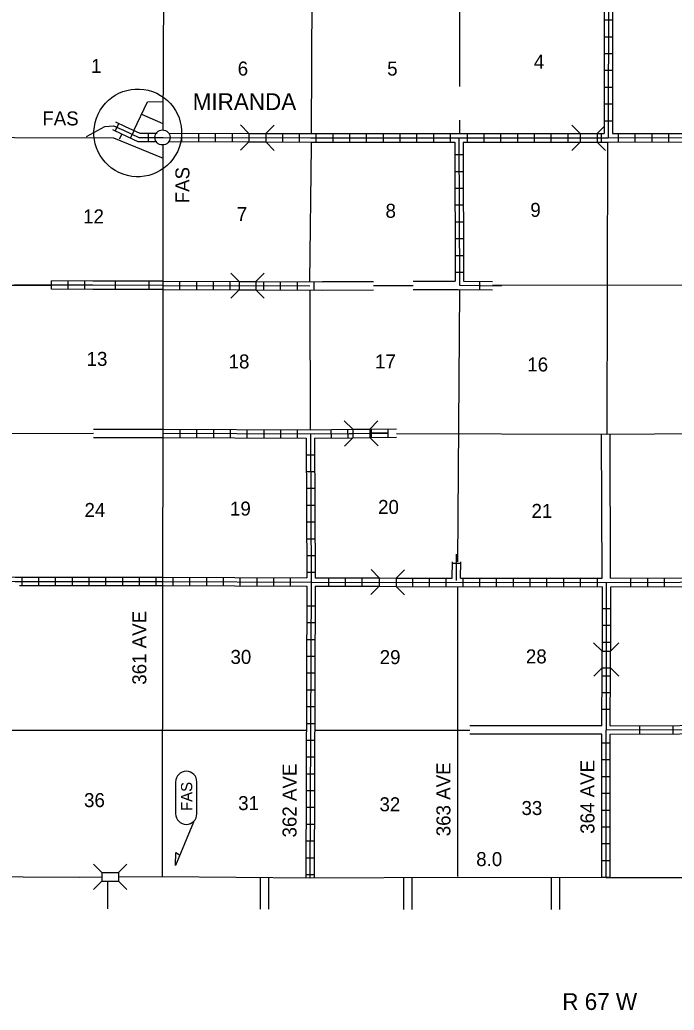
# Model space of a CAD drawing. Extents: x 1341701 to 1901259, y 16166019 to 16658355.
# Drawn here: x 1645454 to 1668841, y 16306029 to 16341421 of the extents above; entities that cross this region are included whole.
import ezdxf

# ---------------------------------------------------------------- set-up
doc = ezdxf.new("R2010")
doc.units = 0
for name, color, linetype in [('L11', 7, 'Continuous'), ('L13', 7, 'Continuous'), ('L14', 7, 'Continuous'), ('L16', 7, 'Continuous'), ('L18', 7, 'Continuous'), ('L21', 7, 'Continuous'), ('L28', 7, 'Continuous'), ('L3', 7, 'Continuous'), ('L30', 7, 'Continuous'), ('L31', 7, 'Continuous'), ('L4', 7, 'Continuous'), ('L54', 7, 'Continuous'), ('L8', 7, 'Continuous'), ('L9', 7, 'Continuous')]:
    doc.layers.add(name, color=color, linetype=linetype)

msp = doc.modelspace()

# ---------------------------------------------------------------- linework, layer by layer
at = {"layer": 'L11'}
for p, q in [((1666258, 16316196), (1661534, 16316196)), ((1666258, 16315896), (1661535, 16315896))]:
    msp.add_line(p, q, dxfattribs=at)
for points in [[(1659511, 16332080), (1661016, 16332087)], [(1656270, 16332065), (1658090, 16332073)], [(1656270, 16331765), (1658091, 16331773)], [(1659512, 16331780), (1661116, 16331787)], [(1648084, 16326794), (1650583, 16326796)], [(1648084, 16326494), (1650583, 16326496)], [(1666266, 16321462), (1666249, 16326596)], [(1666566, 16321462), (1666549, 16326596)]]:
    msp.add_lwpolyline(points, dxfattribs=at)
at = {"layer": 'L13'}
for p, q in [((1658091, 16331923), (1659512, 16331930)), ((1661099, 16321154), (1661099, 16310812))]:
    msp.add_line(p, q, dxfattribs=at)
for points in [[(1661183, 16347644), (1661174, 16339038)], [(1655875, 16337354), (1655908, 16342354)], [(1661174, 16337829), (1661174, 16337354)], [(1655816, 16332079), (1655875, 16336912), (1655875, 16337054)], [(1666458, 16337054), (1666433, 16326612)], [(1644103, 16331935), (1646585, 16331940)], [(1655816, 16331737), (1655833, 16326771)], [(1661166, 16331787), (1661098, 16322054)], [(1662350, 16331937), (1669233, 16331956)], [(1640250, 16326637), (1648084, 16326644)], [(1658919, 16326636), (1666433, 16326612), (1671541, 16326654)], [(1640244, 16316031), (1655691, 16316037)], [(1655991, 16316037), (1661535, 16316037)]]:
    msp.add_lwpolyline(points, dxfattribs=at)
at = {"layer": 'L16'}
msp.add_circle((1650553, 16337217), 269, dxfattribs=at)
at = {"layer": 'L18'}
for p, q in [((1653641, 16337362), (1653341, 16337662)), ((1654241, 16337362), (1654541, 16337654)), ((1665483, 16337354), (1665183, 16337654)), ((1666083, 16337354), (1666333, 16337604)), ((1653641, 16337062), (1653341, 16336762)), ((1653641, 16337362), (1653641, 16337062)), ((1653641, 16337362), (1654241, 16337362)), ((1653641, 16337062), (1654241, 16337062)), ((1654241, 16337362), (1654241, 16337062)), ((1654241, 16337062), (1654541, 16336754)), ((1665483, 16337054), (1665183, 16336754)), ((1665483, 16337354), (1665483, 16337054)), ((1665483, 16337354), (1666083, 16337354)), ((1665483, 16337054), (1666083, 16337054)), ((1666083, 16337354), (1666083, 16337054)), ((1666083, 16337054), (1666383, 16336754)), ((1653291, 16332071), (1652991, 16332371)), ((1653891, 16332071), (1654191, 16332371)), ((1653291, 16331771), (1652991, 16331471)), ((1653291, 16332071), (1653291, 16331771)), ((1653291, 16332071), (1653891, 16332071)), ((1653291, 16331771), (1653891, 16331771)), ((1653891, 16332071), (1653891, 16331771)), ((1653891, 16331771), (1654191, 16331471)), ((1657358, 16326787), (1657050, 16327087)), ((1657358, 16326787), (1657958, 16326796)), ((1657358, 16326787), (1657358, 16326487)), ((1657958, 16326796), (1658249, 16327096)), ((1657958, 16326796), (1657958, 16326496)), ((1657358, 16326487), (1657058, 16326187)), ((1657358, 16326487), (1657958, 16326496)), ((1657958, 16326496), (1658258, 16326196)), ((1658299, 16321479), (1658008, 16321779)), ((1658299, 16321479), (1658299, 16321179)), ((1658299, 16321479), (1658899, 16321471)), ((1658899, 16321471), (1659208, 16321771)), ((1658899, 16321471), (1658899, 16321171)), ((1658299, 16321179), (1657999, 16320879)), ((1658299, 16321179), (1658899, 16321171)), ((1658899, 16321171), (1659199, 16320871)), ((1666266, 16318862), (1665958, 16319162)), ((1666566, 16318862), (1666858, 16319162)), ((1666266, 16318862), (1666566, 16318862)), ((1666266, 16318262), (1666266, 16318862)), ((1666566, 16318262), (1666566, 16318862)), ((1666266, 16318262), (1665966, 16317962)), ((1666266, 16318262), (1666566, 16318262)), ((1666566, 16318262), (1666866, 16317962)), ((1648383, 16310946), (1648083, 16311246)), ((1648983, 16310946), (1649283, 16311246)), ((1648383, 16310946), (1648383, 16310646)), ((1648383, 16310946), (1648983, 16310946)), ((1648983, 16310946), (1648983, 16310646)), ((1648383, 16310646), (1648083, 16310346)), ((1648383, 16310646), (1648983, 16310646)), ((1648983, 16310646), (1649283, 16310346))]:
    msp.add_line(p, q, dxfattribs=at)
at = {"layer": 'L21'}
for p, q in [((1651025, 16313046), (1651025, 16314187)), ((1651783, 16313046), (1651783, 16314187))]:
    msp.add_line(p, q, dxfattribs=at)
msp.add_lwpolyline([(1651658, 16312746), (1651016, 16311196), (1651025, 16311662), (1651158, 16311587)], dxfattribs=at)
for centre, start, end in [((1651401, 16314187), 0.0008, 180.0008), ((1651401, 16313047), 180.0008, 0.0008)]:
    msp.add_arc(centre, 380, start, end, dxfattribs=at)
at = {"layer": 'L3'}
for points in [[(1639833, 16310779), (1640417, 16310796), (1643550, 16310804), (1647583, 16310787), (1648383, 16310796)], [(1648983, 16310796), (1650550, 16310804), (1655825, 16310762), (1661116, 16310787), (1666408, 16310771), (1671699, 16310771), (1675207, 16310771)]]:
    msp.add_lwpolyline(points, dxfattribs=at)
at = {"layer": 'L31'}
for points in [[(1649533, 16337471), (1650016, 16338487), (1650583, 16338496)], [(1649808, 16338046), (1650566, 16337721)], [(1649100, 16337337), (1649000, 16337154)]]:
    msp.add_lwpolyline(points, dxfattribs=at)
msp.add_ellipse((1649671, 16337379), major_axis=(526, 1477), ratio=0.999971, dxfattribs=at)
at = {"layer": 'L4'}
for points in [[(1650575, 16337487), (1650600, 16342496), (1650616, 16347804), (1650675, 16353038), (1650683, 16358304)], [(1634758, 16337262), (1640417, 16337254), (1645267, 16337221), (1648808, 16337204), (1650575, 16336479)], [(1650550, 16310804), (1650566, 16321354), (1650583, 16326646), (1650575, 16331929), (1650583, 16336946)]]:
    msp.add_lwpolyline(points, dxfattribs=at)
at = {"layer": 'L54'}
for p, q in [((1648591, 16310646), (1648591, 16309654)), ((1654041, 16310762), (1654041, 16309637)), ((1654341, 16310762), (1654341, 16309637)), ((1659166, 16310762), (1659166, 16309629)), ((1659466, 16310762), (1659466, 16309629)), ((1664441, 16310754), (1664441, 16309629)), ((1664741, 16310754), (1664741, 16309629))]:
    msp.add_line(p, q, dxfattribs=at)
at = {"layer": 'L8'}
for p, q in [((1666641, 16341404), (1666341, 16341404)), ((1666641, 16340804), (1666341, 16340804)), ((1666641, 16340204), (1666341, 16340204)), ((1666633, 16339604), (1666333, 16339604)), ((1666633, 16339004), (1666333, 16339004)), ((1666633, 16338404), (1666333, 16338404)), ((1666633, 16337804), (1666333, 16337804)), ((1648866, 16337446), (1648991, 16337721)), ((1649416, 16337196), (1649541, 16337462)), ((1650050, 16337071), (1650050, 16337371)), ((1651250, 16337071), (1651250, 16337371)), ((1651850, 16337071), (1651850, 16337371)), ((1652450, 16337062), (1652450, 16337362)), ((1653050, 16337062), (1653050, 16337362)), ((1654850, 16337054), (1654850, 16337354)), ((1655450, 16337054), (1655450, 16337354)), ((1656050, 16337054), (1656050, 16337354)), ((1656650, 16337054), (1656650, 16337354)), ((1657250, 16337054), (1657250, 16337354)), ((1657849, 16337054), (1657849, 16337354)), ((1658449, 16337054), (1658449, 16337354)), ((1659049, 16337054), (1659049, 16337354)), ((1659649, 16337054), (1659649, 16337354)), ((1660249, 16337054), (1660249, 16337354)), ((1660849, 16337054), (1660849, 16337354)), ((1661449, 16337054), (1661449, 16337354)), ((1662049, 16337054), (1662049, 16337354)), ((1662649, 16337054), (1662649, 16337354)), ((1663249, 16337054), (1663249, 16337354)), ((1663849, 16337054), (1663849, 16337354)), ((1664449, 16337054), (1664449, 16337354)), ((1665049, 16337054), (1665049, 16337354)), ((1666249, 16337054), (1666249, 16337354)), ((1666849, 16337054), (1666849, 16337354)), ((1667449, 16337054), (1667449, 16337354)), ((1668049, 16337054), (1668049, 16337354)), ((1668649, 16337054), (1668649, 16337354)), ((1660999, 16336604), (1661299, 16336604)), ((1660999, 16336004), (1661299, 16336004)), ((1661008, 16335404), (1661308, 16335404)), ((1661008, 16334804), (1661308, 16334804)), ((1661008, 16334204), (1661308, 16334204)), ((1661008, 16333604), (1661308, 16333604)), ((1661016, 16333004), (1661316, 16333004)), ((1646584, 16331793), (1646585, 16332091)), ((1647181, 16331791), (1647182, 16332089)), ((1647778, 16331789), (1647779, 16332087)), ((1661016, 16332404), (1661316, 16332404)), ((1648068, 16331937), (1646585, 16331942)), ((1651175, 16331779), (1651175, 16332079)), ((1651775, 16331779), (1651775, 16332079)), ((1652375, 16331771), (1652375, 16332071)), ((1652975, 16331771), (1652975, 16332071)), ((1654175, 16331771), (1654175, 16332071)), ((1654775, 16331762), (1654775, 16332062)), ((1655373, 16331762), (1655373, 16332062)), ((1655973, 16331762), (1655973, 16332062)), ((1661899, 16331779), (1661899, 16332079)), ((1651183, 16326496), (1651183, 16326796)), ((1651783, 16326487), (1651783, 16326787)), ((1652383, 16326487), (1652383, 16326787)), ((1652983, 16326487), (1652983, 16326787)), ((1653583, 16326479), (1653583, 16326779)), ((1654183, 16326479), (1654183, 16326779)), ((1654783, 16326479), (1654783, 16326779)), ((1656588, 16326479), (1656584, 16326777)), ((1657184, 16326486), (1657181, 16326784)), ((1658011, 16326796), (1658015, 16326497)), ((1658608, 16326803), (1658612, 16326505)), ((1655383, 16326471), (1655383, 16326771)), ((1655691, 16325879), (1655991, 16325879)), ((1655700, 16325279), (1656000, 16325279)), ((1655700, 16324679), (1656000, 16324679)), ((1655700, 16324079), (1656000, 16324079)), ((1655708, 16323479), (1656008, 16323479)), ((1655708, 16322879), (1656008, 16322879)), ((1655708, 16322279), (1656008, 16322279)), ((1661216, 16321987), (1660916, 16321987)), ((1645533, 16321204), (1645533, 16321504)), ((1646133, 16321204), (1646133, 16321504)), ((1646733, 16321204), (1646733, 16321504)), ((1647333, 16321204), (1647333, 16321504)), ((1647933, 16321204), (1647933, 16321504)), ((1648533, 16321204), (1648533, 16321504)), ((1649133, 16321204), (1649133, 16321504)), ((1649733, 16321204), (1649733, 16321504)), ((1650333, 16321204), (1650333, 16321504)), ((1650933, 16321204), (1650933, 16321504)), ((1651533, 16321196), (1651533, 16321496)), ((1652133, 16321196), (1652133, 16321496)), ((1652733, 16321196), (1652733, 16321496)), ((1653333, 16321187), (1653333, 16321487)), ((1653933, 16321187), (1653933, 16321487)), ((1654533, 16321187), (1654533, 16321487)), ((1655133, 16321179), (1655133, 16321479)), ((1655716, 16321679), (1656016, 16321679)), ((1656483, 16321479), (1656483, 16321179)), ((1657083, 16321479), (1657083, 16321179)), ((1657683, 16321479), (1657683, 16321179)), ((1659483, 16321471), (1659483, 16321171)), ((1660083, 16321471), (1660083, 16321171)), ((1660683, 16321471), (1660683, 16321171)), ((1661283, 16321471), (1661283, 16321171)), ((1661883, 16321471), (1661883, 16321171)), ((1662483, 16321471), (1662483, 16321171)), ((1663083, 16321471), (1663083, 16321171)), ((1663683, 16321471), (1663683, 16321171)), ((1667883, 16321471), (1667883, 16321171)), ((1668482, 16321471), (1668482, 16321171)), ((1664283, 16321462), (1664283, 16321162)), ((1664883, 16321462), (1664883, 16321162)), ((1665483, 16321462), (1665483, 16321162)), ((1666083, 16321462), (1666083, 16321162)), ((1667283, 16321462), (1667283, 16321162)), ((1655716, 16320479), (1656016, 16320479)), ((1666574, 16320371), (1666274, 16320371)), ((1655708, 16319879), (1656008, 16319879)), ((1666574, 16319771), (1666274, 16319771)), ((1655708, 16319279), (1656008, 16319279)), ((1666574, 16319171), (1666274, 16319171)), ((1655708, 16318679), (1656008, 16318679)), ((1655700, 16318079), (1656000, 16318079)), ((1666566, 16317971), (1666266, 16317971)), ((1655700, 16317479), (1656000, 16317479)), ((1666566, 16317371), (1666266, 16317371)), ((1655700, 16316879), (1656000, 16316879)), ((1666566, 16316771), (1666266, 16316771)), ((1655700, 16316279), (1656000, 16316279)), ((1655691, 16315679), (1655991, 16315679)), ((1666566, 16315571), (1666266, 16315571)), ((1655691, 16315079), (1655991, 16315079)), ((1666566, 16314971), (1666266, 16314971)), ((1655691, 16314479), (1655991, 16314479)), ((1666566, 16314371), (1666266, 16314371)), ((1655683, 16313879), (1655983, 16313879)), ((1666566, 16313771), (1666266, 16313771)), ((1655683, 16313279), (1655983, 16313279)), ((1666558, 16313171), (1666258, 16313171)), ((1655683, 16312679), (1655983, 16312679)), ((1666558, 16312571), (1666258, 16312571)), ((1655683, 16312079), (1655983, 16312079)), ((1666558, 16311971), (1666258, 16311971)), ((1655675, 16311479), (1655975, 16311479)), ((1666558, 16311371), (1666258, 16311371)), ((1655675, 16310879), (1655975, 16310879)), ((1666558, 16310771), (1666258, 16310771))]:
    msp.add_line(p, q, dxfattribs=at)
for points in [[(1666508, 16363621), (1666516, 16358346), (1666483, 16353071), (1666449, 16347788), (1666491, 16342488), (1666483, 16337204)], [(1666309, 16346395), (1666341, 16342488), (1666333, 16337354)], [(1666641, 16342338), (1666633, 16337354)], [(1648874, 16337769), (1649225, 16337612), (1649741, 16337371), (1650358, 16337371)], [(1647833, 16337254), (1648491, 16337604), (1648808, 16337637), (1649158, 16337479), (1649708, 16337221), (1650583, 16337221), (1655858, 16337204), (1661149, 16337204), (1666483, 16337204), (1671732, 16337212), (1677066, 16337237), (1682332, 16337237), (1687449, 16337229)], [(1648763, 16337497), (1649091, 16337346), (1649675, 16337071), (1650350, 16337071)], [(1650783, 16337371), (1653641, 16337362)], [(1650808, 16337071), (1653641, 16337062)], [(1654241, 16337362), (1655858, 16337354), (1661149, 16337354), (1665483, 16337354)], [(1654241, 16337062), (1655858, 16337054), (1660999, 16337054)], [(1660999, 16337054), (1661016, 16332087)], [(1661149, 16337204), (1661166, 16331937), (1662674, 16331912)], [(1661299, 16337054), (1661316, 16332087), (1662350, 16332068)], [(1661299, 16337054), (1665483, 16337054)], [(1666074, 16337354), (1666333, 16337354)], [(1666091, 16337054), (1666483, 16337054), (1671582, 16337062)], [(1666633, 16337354), (1671732, 16337362), (1677066, 16337387), (1682182, 16337387)], [(1648068, 16332087), (1646585, 16332092)], [(1648069, 16331787), (1646585, 16331792)], [(1650575, 16332079), (1653291, 16332071)], [(1650575, 16331929), (1655816, 16331912)], [(1650575, 16331779), (1653291, 16331771)], [(1653883, 16332071), (1656270, 16332060)], [(1653891, 16331771), (1656270, 16331760)], [(1661116, 16331787), (1662350, 16331768)], [(1650583, 16326796), (1655833, 16326771)], [(1655833, 16326771), (1657350, 16326787)], [(1657949, 16326796), (1658918, 16326808)], [(1650583, 16326646), (1655841, 16326621), (1655866, 16321329), (1655825, 16310762)], [(1650583, 16326496), (1655691, 16326471), (1655708, 16321479)], [(1655989, 16326621), (1657348, 16326637)], [(1655991, 16326471), (1657350, 16326487)], [(1655991, 16326471), (1656008, 16321479)], [(1658610, 16326654), (1657951, 16326646)], [(1657958, 16326496), (1658919, 16326508)], [(1661058, 16321387), (1661066, 16322321)], [(1660908, 16321471), (1660913, 16322055)], [(1661208, 16321471), (1661213, 16322053)], [(1640242, 16321429), (1640417, 16321512), (1645292, 16321504), (1650566, 16321504), (1655708, 16321479)], [(1656008, 16321479), (1658291, 16321479)], [(1658899, 16321471), (1660908, 16321471)], [(1661208, 16321471), (1666266, 16321462)], [(1666566, 16321462), (1671682, 16321487), (1676882, 16321521)], [(1634734, 16321346), (1640417, 16321362), (1645292, 16321354), (1650566, 16321354), (1655866, 16321329)], [(1645442, 16321204), (1650566, 16321204), (1655708, 16321179)], [(1655708, 16321179), (1655675, 16310762)], [(1655866, 16321329), (1666424, 16321312), (1671682, 16321337), (1677032, 16321371), (1682282, 16321379)], [(1656008, 16321179), (1655975, 16310762)], [(1656008, 16321179), (1658299, 16321179)], [(1658899, 16321171), (1666274, 16321162)], [(1666274, 16318854), (1666274, 16321162)], [(1666408, 16310771), (1666424, 16321312)], [(1666574, 16321162), (1671682, 16321187), (1677032, 16321221), (1682132, 16321229)], [(1666574, 16318862), (1666574, 16321162)], [(1666258, 16316196), (1666266, 16318254)], [(1666558, 16316196), (1666566, 16318254)], [(1666258, 16310771), (1666258, 16315896)], [(1666558, 16310771), (1666558, 16315896)]]:
    msp.add_lwpolyline(points, dxfattribs=at)
at = {"layer": 'L9'}
for p, q in [((1648875, 16331787), (1648875, 16332087)), ((1650075, 16331779), (1650075, 16332079)), ((1667608, 16315896), (1667608, 16316196)), ((1668807, 16315904), (1668807, 16316204))]:
    msp.add_line(p, q, dxfattribs=at)
for points in [[(1650575, 16332079), (1648068, 16332087)], [(1650575, 16331929), (1645275, 16331946)], [(1650575, 16331779), (1648069, 16331787)], [(1655841, 16326621), (1658608, 16326654)], [(1666558, 16316196), (1671524, 16316212)], [(1666408, 16316046), (1671674, 16316062)], [(1666558, 16315896), (1671524, 16315912)]]:
    msp.add_lwpolyline(points, dxfattribs=at)

# ---------------------------------------------------------------- texts
at = {"layer": 'L14'}
for s, p in [('1', (1648000, 16339521)), ('6', (1653241, 16339429)), ('12', (1647716, 16334146)), ('7', (1653208, 16334229)), ('13', (1647841, 16329054)), ('18', (1652916, 16328962)), ('24', (1647766, 16323654)), ('19', (1652966, 16323704)), ('30', (1652983, 16318404)), ('36', (1647750, 16313287)), ('31', (1653258, 16313179))]:
    msp.add_text(s, height=500, dxfattribs=at).set_placement(p)
for s, p in [('5', (1658583, 16339429)), ('4', (1663824, 16339671)), ('8', (1658524, 16334346)), ('9', (1663699, 16334379)), ('17', (1658149, 16328962)), ('16', (1663591, 16328854)), ('20', (1658258, 16323762)), ('21', (1663741, 16323621)), ('29', (1658316, 16318396)), ('28', (1663541, 16318421)), ('32', (1658308, 16313137)), ('33', (1663383, 16313004))]:
    msp.add_text(s, height=500, rotation=360, dxfattribs=at).set_placement(p)
at = {"layer": 'L16'}
msp.add_text('MIRANDA', height=600, dxfattribs=at).set_placement((1651633, 16338196))
at = {"layer": 'L21'}
msp.add_text('FAS', height=500, dxfattribs=at).set_placement((1646258, 16337646))
for height, rotation, p in [(500, 90, (1651516, 16334862)), (400, 90.0008, (1651616, 16313146))]:
    msp.add_text('FAS', height=height, rotation=rotation, dxfattribs=at).set_placement(p)
at = {"layer": 'L28'}
msp.add_text('8.0', height=500, rotation=360, dxfattribs=at).set_placement((1661766, 16311179))
at = {"layer": 'L30'}
for s, p in [('361 AVE', (1649976, 16317660)), ('362 AVE', (1655344, 16312201)), ('363 AVE', (1660843, 16312245)), ('364 AVE', (1665991, 16312333))]:
    msp.add_text(s, height=500, rotation=90, dxfattribs=at).set_placement(p)
at = {"layer": 'L54'}
msp.add_text('R 67 W', height=600, rotation=0.0423, dxfattribs=at).set_placement((1664841, 16306037))

doc.saveas('drawing.dxf')
